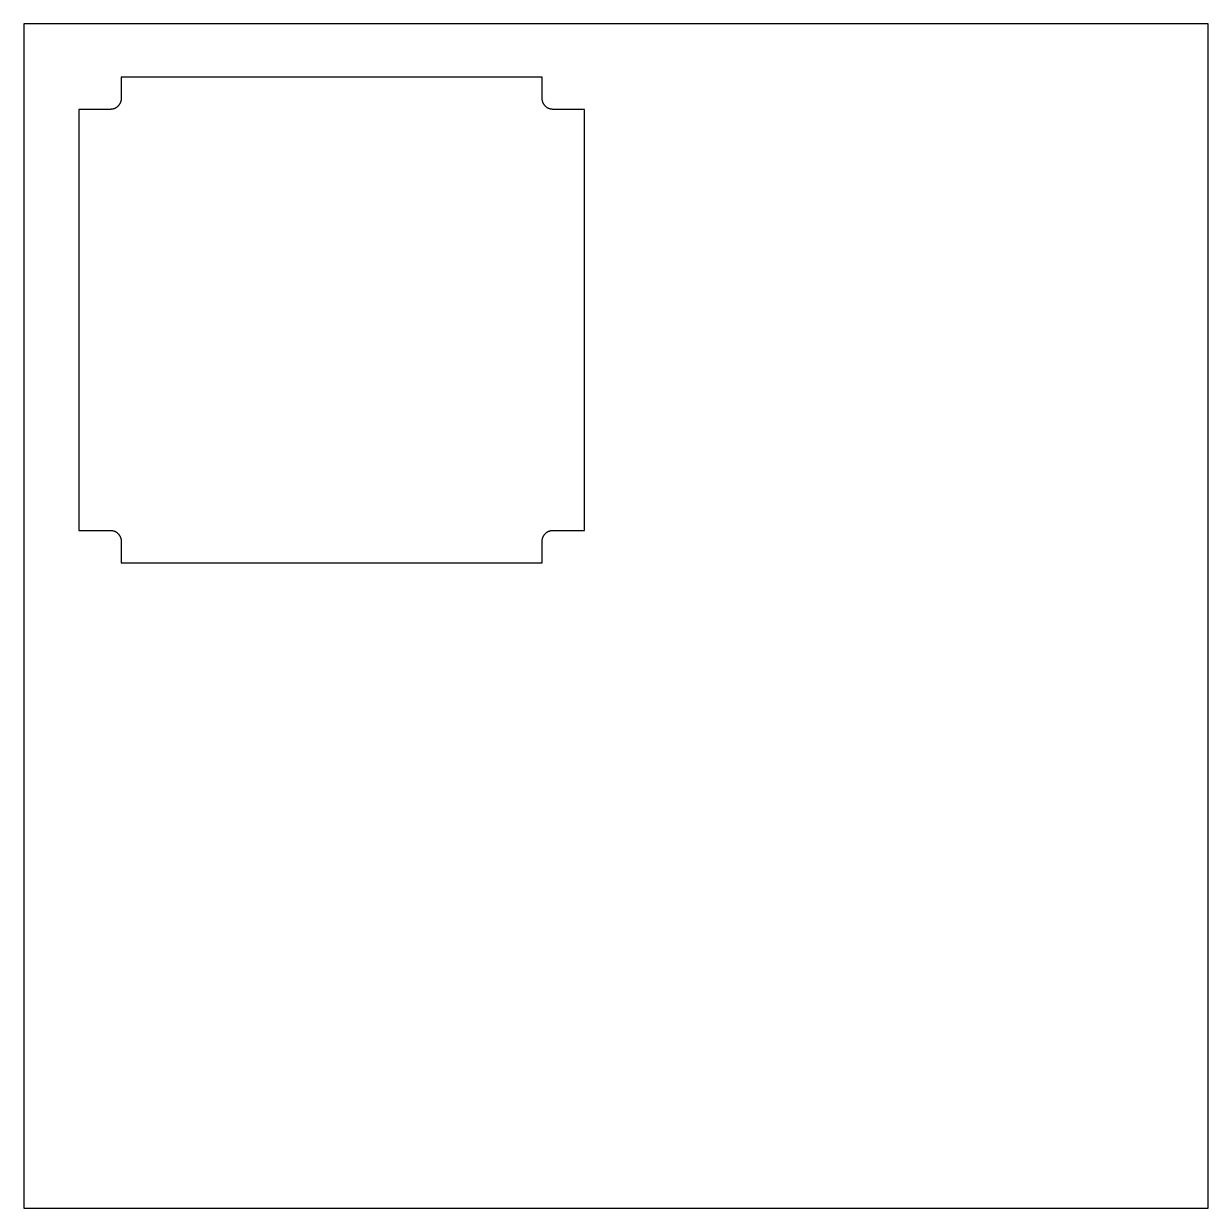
# Model space of a CAD drawing. Extents: x 1798 to 2098, y 1995 to 2295.
import ezdxf

# ---------------------------------------------------------------- set-up
doc = ezdxf.new("R2010")
doc.units = 0
doc.layers.add('CORTE_LASER$CORTE', color=7, linetype='CONTINUOUS')

msp = doc.modelspace()

# ---------------------------------------------------------------- linework, layer by layer
at = {"layer": 'CORTE_LASER$CORTE'}
for p, q in [((2098, 2295), (1798, 2295)), ((1798, 2295), (1798, 1995)), ((2098, 1995), (2098, 2295)), ((1798, 1995), (2098, 1995))]:
    msp.add_line(p, q, dxfattribs=at)
msp.add_lwpolyline([(1822.69, 2158.5), (1929.31, 2158.5), (1929.31, 2163.94), (1929.31, 2164.04), (1929.32, 2164.13), (1929.33, 2164.23), (1929.34, 2164.32), (1929.35, 2164.42), (1929.37, 2164.51), (1929.39, 2164.6), (1929.42, 2164.7), (1929.45, 2164.79), (1929.48, 2164.88), (1929.51, 2164.97), (1929.55, 2165.06), (1929.59, 2165.14), (1929.63, 2165.23), (1929.68, 2165.31), (1929.73, 2165.4), (1929.78, 2165.48), (1929.84, 2165.56), (1929.89, 2165.63), (1929.95, 2165.71), (1930.02, 2165.78), (1930.08, 2165.85), (1930.15, 2165.92), (1930.22, 2165.98), (1930.29, 2166.05), (1930.37, 2166.11), (1930.44, 2166.16), (1930.52, 2166.22), (1930.6, 2166.27), (1930.69, 2166.32), (1930.77, 2166.37), (1930.86, 2166.41), (1930.94, 2166.45), (1931.03, 2166.49), (1931.12, 2166.52), (1931.21, 2166.55), (1931.3, 2166.58), (1931.4, 2166.61), (1931.49, 2166.63), (1931.58, 2166.65), (1931.68, 2166.66), (1931.77, 2166.67), (1931.87, 2166.68), (1931.96, 2166.69), (1932.06, 2166.69), (1940, 2166.69), (1940, 2273.31), (1932.06, 2273.31), (1931.96, 2273.31), (1931.87, 2273.32), (1931.77, 2273.33), (1931.68, 2273.34), (1931.58, 2273.35), (1931.49, 2273.37), (1931.4, 2273.39), (1931.3, 2273.42), (1931.21, 2273.45), (1931.12, 2273.48), (1931.03, 2273.51), (1930.94, 2273.55), (1930.86, 2273.59), (1930.77, 2273.63), (1930.69, 2273.68), (1930.6, 2273.73), (1930.52, 2273.78), (1930.44, 2273.84), (1930.37, 2273.89), (1930.29, 2273.95), (1930.22, 2274.02), (1930.15, 2274.08), (1930.08, 2274.15), (1930.02, 2274.22), (1929.95, 2274.29), (1929.89, 2274.37), (1929.84, 2274.44), (1929.78, 2274.52), (1929.73, 2274.6), (1929.68, 2274.69), (1929.63, 2274.77), (1929.59, 2274.86), (1929.55, 2274.94), (1929.51, 2275.03), (1929.48, 2275.12), (1929.45, 2275.21), (1929.42, 2275.3), (1929.39, 2275.4), (1929.37, 2275.49), (1929.35, 2275.58), (1929.34, 2275.68), (1929.33, 2275.77), (1929.32, 2275.87), (1929.31, 2275.96), (1929.31, 2276.06), (1929.31, 2281.5), (1822.69, 2281.5), (1822.69, 2276.06), (1822.69, 2275.96), (1822.68, 2275.87), (1822.67, 2275.77), (1822.66, 2275.68), (1822.65, 2275.58), (1822.63, 2275.49), (1822.61, 2275.4), (1822.58, 2275.3), (1822.55, 2275.21), (1822.52, 2275.12), (1822.49, 2275.03), (1822.45, 2274.94), (1822.41, 2274.86), (1822.37, 2274.77), (1822.32, 2274.69), (1822.27, 2274.6), (1822.22, 2274.52), (1822.16, 2274.44), (1822.11, 2274.37), (1822.05, 2274.29), (1821.98, 2274.22), (1821.92, 2274.15), (1821.85, 2274.08), (1821.78, 2274.02), (1821.71, 2273.95), (1821.63, 2273.89), (1821.56, 2273.84), (1821.48, 2273.78), (1821.4, 2273.73), (1821.31, 2273.68), (1821.23, 2273.63), (1821.14, 2273.59), (1821.06, 2273.55), (1820.97, 2273.51), (1820.88, 2273.48), (1820.79, 2273.45), (1820.7, 2273.42), (1820.6, 2273.39), (1820.51, 2273.37), (1820.42, 2273.35), (1820.32, 2273.34), (1820.23, 2273.33), (1820.13, 2273.32), (1820.04, 2273.31), (1819.94, 2273.31), (1812, 2273.31), (1812, 2166.69), (1819.94, 2166.69), (1820.04, 2166.69), (1820.13, 2166.68), (1820.23, 2166.67), (1820.32, 2166.66), (1820.42, 2166.65), (1820.51, 2166.63), (1820.6, 2166.61), (1820.7, 2166.58), (1820.79, 2166.55), (1820.88, 2166.52), (1820.97, 2166.49), (1821.06, 2166.45), (1821.14, 2166.41), (1821.23, 2166.37), (1821.31, 2166.32), (1821.4, 2166.27), (1821.48, 2166.22), (1821.56, 2166.16), (1821.63, 2166.11), (1821.71, 2166.05), (1821.78, 2165.98), (1821.85, 2165.92), (1821.92, 2165.85), (1821.98, 2165.78), (1822.05, 2165.71), (1822.11, 2165.63), (1822.16, 2165.56), (1822.22, 2165.48), (1822.27, 2165.4), (1822.32, 2165.31), (1822.37, 2165.23), (1822.41, 2165.14), (1822.45, 2165.06), (1822.49, 2164.97), (1822.52, 2164.88), (1822.55, 2164.79), (1822.58, 2164.7), (1822.61, 2164.6), (1822.63, 2164.51), (1822.65, 2164.42), (1822.66, 2164.32), (1822.67, 2164.23), (1822.68, 2164.13), (1822.69, 2164.04), (1822.69, 2163.94)], close=True, dxfattribs=at)

doc.saveas('drawing.dxf')
